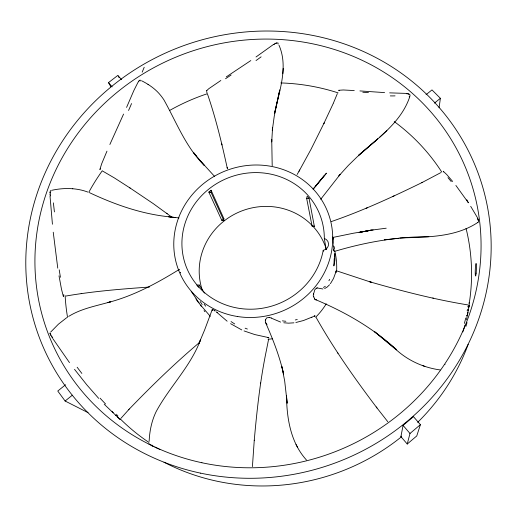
<?xml version="1.0" encoding="UTF-8"?>
<svg xmlns="http://www.w3.org/2000/svg" width="517" height="517" viewBox="0 0 517 517"><rect width="100%" height="100%" fill="white"/><g stroke="black" fill="none" stroke-linecap="round" stroke-linejoin="round"><path stroke-width="0.78" d="M223.874 220.694L223.88 218.633L211.11 190.275L208.829 192.091L221.78 220.313L223.874 220.694L211.098 192.492L211.11 190.275M336.27 270.734L336.153 272.601M50.02 194.088L50.013 195.167M252.425 466.625L254.261 440.193M272.2 165.789L271.729 139.344L271.709 141.929L272.575 127.66L272.291 130.452L274.256 116.183L279.749 89.932L274.605 113.165C279.109 91.535 288.622 67.01 278.986 45.205M149.135 441.344C149.6 431.12 151.649 420.851 156.16 411.61C169.537 386.806 190.54 366.605 200.544 339.818L199.019 343.288L204.642 329.891L212.19 309.722L213.049 309.567L215.111 310.904M283.219 68.315L282.825 73.75M313.716 294.503L313.748 294.05M265.357 320.727L265.389 320.404A70.383 16.802 -10.3 0 1 265.421 319.739M334.357 257.143L334.745 253.601L334.854 260.639L333.879 265.906L334.228 258.59M254.241 440.413C256.943 410.149 260.238 379.879 266.449 350.112L268.523 339.65M50.104 192.13L50.433 190.644L51.041 190.973M179.134 269.57L179.16 269.952M333.013 237.51L333.329 243.539M439.088 107.756L440.381 98.314L431.986 89.913L426.06 94.682M260.562 383.717L260.678 382.89M313.864 293.068L314.769 289.804L316.423 288.131M468.964 306.852L469.287 305.127L466.489 319.797M278.133 44.119L277.997 42.963L276.427 43.001M468.396 310.006L468.26 310.685M400.908 436.619L403.079 425.42L413.458 416.644L420.399 424.657L416.767 435.941L407.241 444.025L400.908 436.619L401.515 436.135M467.937 312.346L467.659 313.683M467.517 314.349L467.232 315.661M306.665 198.45L307.163 196.234L309.056 198.334L314.362 226.446L312.158 226.543L306.665 198.45L309.056 198.334M198.657 287.31L199.232 285.003L196.835 285.1L198.076 286.625M333.026 237.413L353.311 233.245L373.151 229.929M212.177 309.767L212.138 310.129M407.241 444.025L409.994 433.472L420.399 424.657M335.888 271.858L336.16 270.908M335.759 272.33L333.504 278.495L330.408 283.71M265.512 319.726L266.791 317.8L269.409 317.528M465.035 325.135L463.639 329.568M463.245 330.744L463.445 330.156M334.803 251.042L334.441 251.281M462.838 331.908L463.045 331.326M409.807 96.589C401.425 122.057 377.888 138.375 358.675 155.229L377.759 138.853L357.06 156.942L348.361 165.414L338.829 175.935L340.128 174.449L320.714 199.271M337.33 93.648L333.271 103.413M106.967 151.145L101.72 163.663L99.839 169.582L100.531 168.82M109.862 144.501L123.576 114.07M126.575 107.407L133.877 90.488L137.819 82.675A25.611 13.804 -33.6 0 1 138.097 82.268L138.427 81.712A11.077 5.771 -34.8 0 1 138.802 81.227M333.122 103.749L323.849 123.531L324.172 122.865M323.959 123.298L311.008 149.31L298.981 171.301M299.362 170.642L299.744 169.977M299.44 170.513L297.12 174.481M409.761 96.298L410.117 94.966L408.895 94.029M313.25 189.196L326.466 173.156L313.069 189.041M316.695 184.808L315.7 186.036L324.081 175.722M121.075 418.195L128.72 409.658M139.144 80.742L140.081 80.057L140.611 80.936M50.66 332.095L58.415 324.185L66.725 317.664M329.568 284.764L327.067 287.148L324.624 288.557M128.591 409.8L129.315 409.025M129.302 409.037C151.681 385.824 174.843 363.302 199.484 342.5M314.659 316.63L314.995 315.829M379.911 137.031L386.852 130.581M221.78 220.313L222.556 219.673M65.575 384.745L57.768 391.033L65.123 401.024L72.354 395.188M434.442 103.109L440.381 98.314M223.079 219.253L223.88 218.633M110.871 86.811L108.499 82.604L117.857 75.392L121.521 79.618M256.018 56.98L273.545 44.417M226.284 76.884L250.829 60.56M220.843 80.49L208.803 88.698L206.322 90.986L206.981 90.921M179.186 269.493C156.78 283.316 133.302 296.054 107.633 302.626L110.741 301.747C96.537 305.909 81.395 308.449 68.651 316.423M477.508 222.653C454.695 237.658 425.969 237.006 399.854 237.982M440.859 172.607L421.833 182.656M274.262 44.01L274.999 43.622M422.557 182.301C393.864 196.35 362.352 210.955 331.287 221.586M392.649 196.544L394.109 195.865M311.867 317.134L312.559 316.818M311.402 317.348L303.473 320.527L295.86 322.511M313.212 316.52L314.633 315.919M366.133 208.267L367.626 207.64M334.544 251.385C364.627 242.441 395.667 236.786 427.139 236.741L428.858 236.676M51.745 190.301C63.656 187.697 76.348 187.742 87.871 192.078M268.465 337.989L268.885 337.827L268.491 337.607M359.961 232.32L371.4 230.091L359.115 232.411L372.266 230.039L386.225 228.204M66.053 296.021C93.609 291.22 121.573 289.022 149.452 287.038M81.163 293.604L81.744 293.527M293.914 322.821L288.557 323.164L283.775 322.776M385.546 239.681L384.454 239.798L398.575 238.305M322.925 288.977L317.393 287.988M477.773 222.484L477.424 222.465M389.65 92.86L406.362 93.409M359.922 90.927L384.59 92.601M354.255 90.565L343.372 89.977L338.59 90.288L339.411 90.721M316.578 299.847L315.635 299.692M72.38 188.705L72.8 188.737M175.14 217.534L168.4 216.688L178.985 217.941M170.843 216.985C142.311 214.29 115.188 204.758 89.409 192.628M467.736 304.894C434.726 299.517 402.239 291.103 370.12 281.894M440.122 369.92C424.257 367.768 409.076 361.124 397.05 350.487L374.25 331.416L396.675 349.828C372.938 327.901 344.774 311.829 315.099 299.44M208.829 192.091L211.098 192.492M407.002 93.519L407.661 93.661M433.408 298.141L432.8 297.999M268.045 337.485L254.739 334.557L244.043 330.919M369.325 281.649L371.691 282.366L370.915 282.133M280.621 322.085L271.005 318.007M370.101 281.888L337.239 271.05M422.996 365.745L424.851 366.379M241.801 329.949L230.556 323.668M159.262 449.189L159.869 449.473M158.641 448.898L156.095 447.683M154.835 447.069L155.455 447.373M153.523 446.429L152.509 445.932M141.516 80.723C146.453 83.179 151.171 86.139 155.313 89.796C158.583 92.646 161.343 96.026 163.766 99.607C176.407 122.031 185.571 146.802 204.221 165.343L200.092 160.529L214.529 176.362M149.142 444.232L150.654 445.001M65.123 401.024L88.039 412.631M102.767 171.14L114.367 177.913L130.155 188.072M148.521 84.691L147.978 84.342M129.702 187.768L153.329 203.679L171.87 217.179M166.571 213.191L167.172 213.631M227.131 321.206L216.72 312.236M267.037 324.754L265.518 322.337M50.446 333.504L49.813 333.071L50.459 334.648M117.889 417.284L120.047 419.397L104.221 404.249M115.75 415.183L116.319 415.746M113.229 412.663L112.105 411.519M210.309 316.352L200.583 305.062M98.676 398.361L86.85 384.9L74.519 369.338M313.716 225.703L314.362 226.446M108.499 82.604L112.144 86.85M403.079 425.42L409.994 433.472M201.682 162.39L193.817 152.903L196.092 155.662M452.685 181.486L446.727 174.546L443.205 171.224L443.508 171.922M387.782 421.717L376.492 407.325M306.465 460.02C290.703 442.701 286.78 418.46 286.508 395.828L287.193 403.215L284.686 381.048L281.901 366.65L283.587 374.03C279.645 356.362 273.002 339.462 265.719 322.938M314.653 299.072L313.748 296.603M455.878 185.429L468.402 202.8M376.751 407.667L377.016 408.016M376.234 406.976L376.622 407.493M376.363 407.15C354.643 378.405 333.808 348.91 316.133 317.47M69.491 362.617L52.663 338.383M199.006 302.949L191.206 291.291M201.242 306.219L198.47 302.167M470.696 206.322L477.508 217.773M337.511 352.588L337.963 353.285M199.232 285.003L204.493 293.113M52.075 337.427L51.487 336.451M297.469 447.173L296.034 444.542M118.238 76.102L119 77.524M332.715 236.973L333.038 237.71M477.721 218.29L477.941 218.833M206.677 91.89L207.155 93.157M207.44 93.92C215.867 118.354 221.903 143.577 227.409 168.807M478.315 219.958L478.561 221.522L478.167 222.368A49.735 6.572 83.5 0 1 477.753 222.329M221.664 143.545L222.013 144.934M334.202 250.629L333.749 247.766M227.267 168.09L227.137 167.463M323.215 250.325A71.714 67.779 -21.3 0 1 210.484 297.139A71.714 67.779 -21.3 0 1 221.289 181.008A71.714 67.779 -21.3 0 1 324.321 238.44A6.475 6.159 -9.9 0 1 323.215 250.325L323.377 251.249M59.016 275.839L61.465 289.087L63.378 296.551L63.41 295.976M324.321 238.44L326.149 249.524M57.768 268.161L53.238 232.211M52.43 224.236L50.033 196.227M333.433 244.722L333.484 245.265M468.182 344.387A213.301 204.066 -21.3 0 1 417.665 422.35M401.334 436.897A213.301 204.066 -21.3 0 1 163.992 462.211M202.457 290.67A65.316 62.363 -21.3 0 1 244.825 209.844A65.316 62.363 -21.3 0 1 326.447 249.621M180.362 272.95A16.376 1.719 69.5 0 1 180.284 272.802M180.452 272.472A35.615 3.451 69 0 1 180.349 272.278M202.134 304.565A97.325 5.312 54.9 0 1 200.195 301.54M205.714 306.187A95.878 32.08 38 0 1 204.15 304.216M204.874 311.667A77.014 57.704 28.6 0 1 204.047 310.639M197.862 301.922A54.13 14.954 48.1 0 1 195.949 298.865M214.594 310.652A16.654 1.745 31.3 0 1 215.053 311.014M216.584 311.88A36.261 3.987 31 0 1 217.392 312.585M234.712 323.946A97.694 23.685 14.5 0 1 231.054 321.568M247.372 329.038A95.677 44.145 -5.5 0 1 245.123 328.179M267.812 337.53A8.77 1.751 -2.4 0 1 268.278 337.64M212.422 310.678A70.616 8.647 31 0 1 212.293 310.219M269.189 317.6A16.835 3.761 -9.3 0 1 269.648 317.697M270.462 317.645A36.778 8.33 -9.5 0 1 271.263 317.942M285.862 321.264A96.524 28.694 -28.2 0 1 282.431 320.837M297.249 319.487A94.501 41.354 -50.6 0 1 295.291 319.958M311.35 317.535A55.119 2.553 -28.8 0 1 312.022 317.225M314.504 316.068A8.776 1.693 -44 0 1 314.834 315.952M265.596 322.324A91.91 21.979 -9.3 0 1 265.286 320.74M316.32 288.279A16.835 3.192 -51 0 1 316.611 288.176M316.992 287.885A36.914 7.076 -51.3 0 1 317.464 287.898M325.335 286.269A94.437 18.586 -69.5 0 1 323.435 287.426M329.678 279.374A92.937 25.973 88.2 0 1 328.928 280.718M336.263 270.973A55.06 2.579 -68 0 1 336.16 271.399M336.115 271.496A8.692 0.452 -84.1 0 1 336.179 271.205M315.551 299.802A51.622 10.695 -52.5 0 1 314.75 298.949M313.457 296.939A89.984 18.528 -51 0 1 313.302 294.961M313.554 294.27A69.22 13.946 -52 0 1 313.645 293.313M333.045 239.209A16.641 0.33 89.4 0 1 333.058 238.867M333.051 237.949A36.597 0.775 88.9 0 1 333.097 238.331M334.389 248.451A50.627 1.978 88.3 0 1 334.156 246.557M333.711 250.952A87.767 3.839 -89.9 0 1 333.426 249.22M333.446 246.984A67.727 2.378 89 0 1 333.336 245.982M408.488 93.764A9.713 3.619 49.3 0 1 408.818 93.874M407.803 93.894A18.308 6.547 47.9 0 1 408.708 94.178M406.543 93.726A52.295 19.788 50.6 0 1 407.189 93.848M395.053 95.871A168.594 37.082 23.3 0 1 390.296 95.904M368.466 92.562A164.148 11.193 7.7 0 1 362.831 92.259M409.69 96.42A47.467 16.163 46.1 0 1 409.147 96.892M334.9 251.708A72.903 69.608 -21.3 0 1 336.612 271.05M326.253 303.815A72.903 69.608 -21.3 0 1 315.68 317.218M272.569 338.751A72.903 69.608 -21.3 0 1 268.032 339.255M131.544 103.568A172.096 45.05 -54.6 0 1 128.559 110.476M144.198 67.281A168.355 1.545 -66.2 0 1 142.175 72.167M466.05 228.372A204.499 195.607 -21.3 0 1 468.777 306.258M148.922 442.423A204.499 195.607 -21.3 0 1 119.989 418.621M67.578 317.477A204.499 195.607 -21.3 0 1 65.136 295.634M88.859 192.175A204.499 195.607 -21.3 0 1 102.308 170.726M169.453 110.56A204.499 195.607 -21.3 0 1 206.91 93.861M280.841 82.94A204.499 195.607 -21.3 0 1 338.073 92.866M394.238 121.585A204.499 195.607 -21.3 0 1 441.764 172.064M50.692 335.352A9.985 2.559 66.3 0 1 50.414 334.854M51.506 335.979A18.761 4.343 65.8 0 1 50.782 334.712M52.708 337.691A52.747 14.618 67.1 0 1 52.139 336.754M81.867 373.442A187.761 30.626 48 0 1 77.149 367.238M105.571 403.997A180.11 75.068 37 0 1 100.085 398.193M117.986 417.032A37.243 3.541 44.4 0 1 117.327 416.392M117.844 415.726A52.747 6.656 44.4 0 1 117.1 415.002M116.512 414.466A94.533 32.642 44.4 0 1 116.241 414.201M152.36 446.022A10.443 0.556 28 0 1 151.765 445.732M149.949 444.342A19.62 0.588 27.5 0 1 148.935 443.825M152.593 445.48A55.177 4.472 29.2 0 1 151.649 445.008M445.04 364.537A19.924 0.562 -54.7 0 1 445.066 364.511M465.752 318.039A173.861 55.17 80.9 0 1 464.356 323.416M469.178 302.535A21.249 0.53 -80.6 0 1 469.061 303.221M468.648 307.227A37.379 4.239 -83.3 0 1 468.564 307.725M467.975 306.213A52.824 7.438 -84.1 0 1 467.866 306.846M467.478 309.231A94.094 30.6 88.9 0 1 467.168 310.859M466.748 315.26A171.515 103.717 72.2 0 1 466.605 315.9M467.025 322.543A189.248 115.588 71.5 0 1 465.946 326.369M478.231 219.24A10.178 1.68 87.3 0 1 478.335 219.531M477.921 219.557A19.187 2.889 86 0 1 478.186 220.423M477.449 218.665A54.744 9.616 89 0 1 477.656 219.214M466.799 199.775A174.048 3.677 59.9 0 1 468.324 202.664M447.968 177.654A167.844 15.956 43.9 0 1 451.257 181.616M275.929 43.079A9.39 4.84 9.2 0 1 276.317 42.93M275.193 43.725A17.688 8.815 7.8 0 1 276.227 43.266M273.81 44.559A50.407 26.244 10.2 0 1 274.527 44.158M261.111 56.831A167.812 52.34 -15.1 0 1 256.012 60.554M231.112 74.997A164.316 17.837 -29.2 0 1 225.522 78.746M138.899 81.111A5.441 2.779 -35.2 0 1 139.189 80.749M49.936 192.725A9.552 4.259 -75.1 0 1 49.975 192.195M50.239 193.907A17.959 7.574 -75.8 0 1 50.298 192.498M50.369 195.956A50.685 23.2 -74.4 0 1 50.356 194.903M53.374 202.864A179.922 14.34 86.9 0 1 54.408 211.912M60.437 277.28A174.591 34.167 76.8 0 1 59.209 269.822M63.778 294.619A20.208 4.214 82.5 0 1 63.849 295.259M200.667 473.165A234.272 221.974 -21.3 0 0 482.581 186.643A234.272 221.974 -21.3 0 0 92.188 104.163A234.272 221.974 -21.3 0 0 200.667 473.165M237.503 316.514A80.038 75.656 -21.3 0 0 328.592 214.238A80.038 75.656 -21.3 0 0 193.662 193.015A80.038 75.656 -21.3 0 0 237.503 316.514M201.908 462.741A224.598 212.758 -21.3 0 0 473.023 188.841A224.598 212.758 -21.3 0 0 99.064 108.712A224.598 212.758 -21.3 0 0 201.908 462.741M476.144 273.183A6.288 0.543 -87.7 0 0 476.099 263.483A6.288 0.543 -87.7 0 0 475.226 272.614A6.288 0.543 -87.7 0 0 476.144 273.183"/></g></svg>
